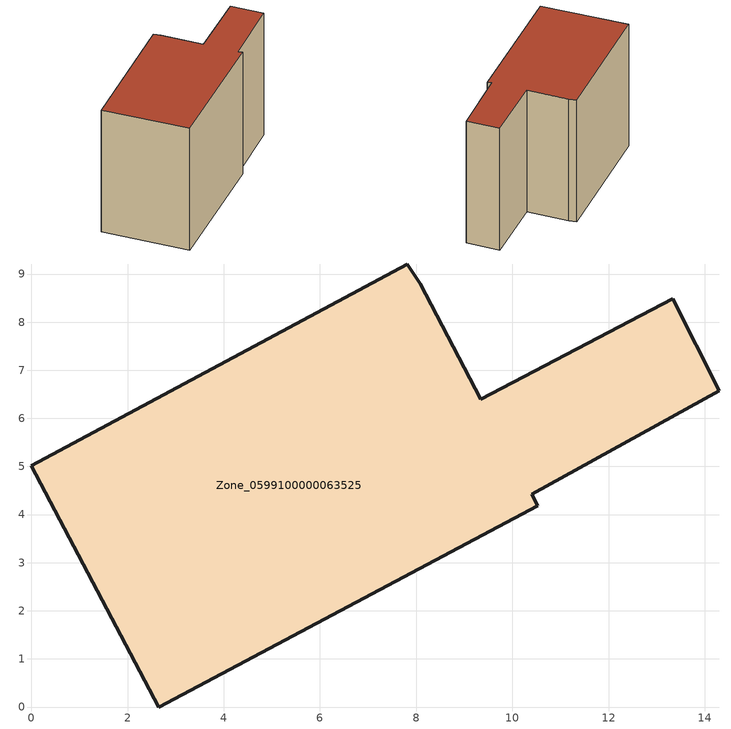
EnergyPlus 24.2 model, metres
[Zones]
Zone_0599100000063525
 floor ground (C_G): 7.82,9.21 8.09,8.79 9.34,6.4 13.33,8.49 14.3,6.57 10.4,4.42 10.53,4.18 2.65,0 0,5.01 z0
 wall outside (C_F): 2.65,0 10.53,4.18 10.4,4.42 14.3,6.57 13.33,8.49 9.34,6.4 8.09,8.79 7.82,9.21 0,5.01 2.65,0 z0:8.68
 roof outside (C_R): 8.09,8.79 7.82,9.21 0,5.01 2.65,0 10.53,4.18 10.4,4.42 14.3,6.57 13.33,8.49 9.34,6.4 z8.68
[BUILDING]
Pand.0599100000063525: North Axis=0; Terrain=City; Loads Convergence Tolerance Value=0.04; Temperature Convergence Tolerance Value=0.4; Solar Distribution=FullExterior; Maximum Number of Warmup Days=25; Minimum Number of Warmup Days=1
[Site:Location]
Rotterdam.The.Hague.AP_ZH_NLD Design_Conditions: Latitude=51.96; Longitude=4.45; Time Zone=1; Elevation=-4.5
[SITE:GROUNDTEMPERATURE:BUILDINGSURFACE]
18, 18, 18, 18, 18, 18, 18, 18, 18, 18, 18, 18
[MATERIAL] Thermal Absorptance=0.9; Solar Absorptance=0.7; Visible Absorptance=0.7
Name | Roughness | Thickness | Conductivity | Density | Specific Heat
G.TC.1975-1991 | MediumSmooth | 0.15 | 0.288461 | 540 | 1210
F.TC.1975-1991 | Rough | 0.3 | 0.230769 | 1920 | 840
R.TC.1975-1991 | MediumRough | 0.2 | 0.153846 | 1500 | 1000
[CONSTRUCTION]
C_G: G.TC.1975-1991
C_F: F.TC.1975-1991
C_R: R.TC.1975-1991
[ZONE]
Zone_0599100000063525: Type=1; Multiplier=1; Ceiling Height=Autocalculate; Volume=Autocalculate; Floor Area=autocalculate; Part of Total Floor Area=Yes
[ZONEINFILTRATION:DESIGNFLOWRATE]
Infil_Zone_0599100000063525: Zone or ZoneList or Space or SpaceList=Zone_0599100000063525; Schedule=AlwaysOn; Design Flow Rate Calculation Method=Flow/Area; Flow Rate per Floor Area=0.003; Constant Term Coefficient=1; Temperature Term Coefficient=0; Velocity Term Coefficient=0; Velocity Squared Term Coefficient=0
[HVACTEMPLATE:ZONE:IDEALLOADSAIRSYSTEM]
Zone_0599100000063525: Maximum Heating Supply Air Temperature=50; Minimum Cooling Supply Air Temperature=13; Maximum Heating Supply Air Humidity Ratio=0.0156; Minimum Cooling Supply Air Humidity Ratio=0.0077; Heating Limit=NoLimit; Cooling Limit=NoLimit; Dehumidification Control Type=ConstantSensibleHeatRatio; Cooling Sensible Heat Ratio=0.7; Dehumidification Setpoint=60; Humidification Control Type=None; Humidification Setpoint=30; Outdoor Air Method=None; Outdoor Air Flow Rate per Person=0.00944; Outdoor Air Flow Rate per Zone Floor Area=0; Outdoor Air Flow Rate per Zone=0; Demand Controlled Ventilation Type=None; Outdoor Air Economizer Type=NoEconomizer; Heat Recovery Type=None; Sensible Heat Recovery Effectiveness=0.7; Latent Heat Recovery Effectiveness=0.65
[ZONECONTROL:THERMOSTAT]
ThermostatControl_Zone_0599100000063525: Zone or ZoneList=Zone_0599100000063525; Control Type Schedule=DualSetpointControlType; Control 1=Thermostat_Zone_0599100000063525; Temperature Difference Between Cutout And Setpoint=0
[THERMOSTATSETPOINT:DUALSETPOINT]
Thermostat_Zone_0599100000063525: Heating Setpoint Temperature Schedule=HeatingSetpoint_Zone_0599100000063525; Cooling Setpoint Temperature Schedule=CoolingSetpoint_Zone_0599100000063525
[SCHEDULE:COMPACT]
HeatingSetpoint_Zone_0599100000063525: Through: 12/31, For: AllDays, Until: 24:00, 21
CoolingSetpoint_Zone_0599100000063525: Through: 12/31, For: AllDays, Until: 24:00, 24
DualSetpointControlType: Through: 12/31, For: AllDays, Until: 24:00, 4
AlwaysOn: Through: 12/31, For: AllDays, Until: 24:00, 1
